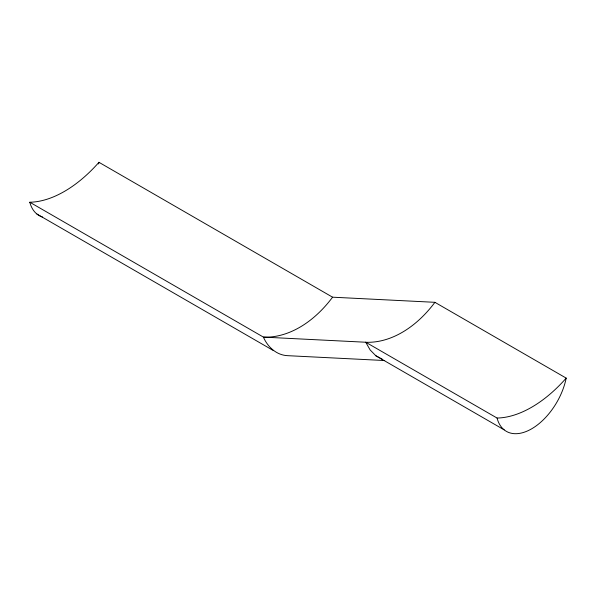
<?xml version="1.0" encoding="UTF-8"?>
<svg xmlns="http://www.w3.org/2000/svg" width="596" height="596" viewBox="0 0 596 596"><rect width="100%" height="100%" fill="white"/><g stroke="black" fill="none" stroke-linecap="round" stroke-linejoin="round"><path stroke-width="0.89" d="M332.575 297.188L434.901 302.314L566.2 378.117A50.571 29.197 -60 0 1 531.625 428.837A50.571 29.197 -60 0 1 497.049 418.042L365.75 342.238L263.425 337.113L29.8 202.23A112.041 64.688 -60 0 0 98.951 162.306L332.575 297.188A109.917 75.498 -71.9 0 1 263.417 337.142C267.686 347.058 276.708 355.335 287.905 355.685L384.703 360.535M365.75 342.238L370.138 349.949L375.875 355.782L382.684 359.462M375.875 355.782L504.171 429.85M36.922 214.046L273.549 350.657M434.916 302.328A109.917 75.498 -71.9 0 1 365.743 342.268M566.2 378.117A112.041 64.688 -60 0 1 497.049 418.042M98.951 162.306A50.571 29.197 -60 0 1 98.601 163.952M42.554 217.041A50.571 29.197 -60 0 1 29.8 202.23"/></g></svg>
